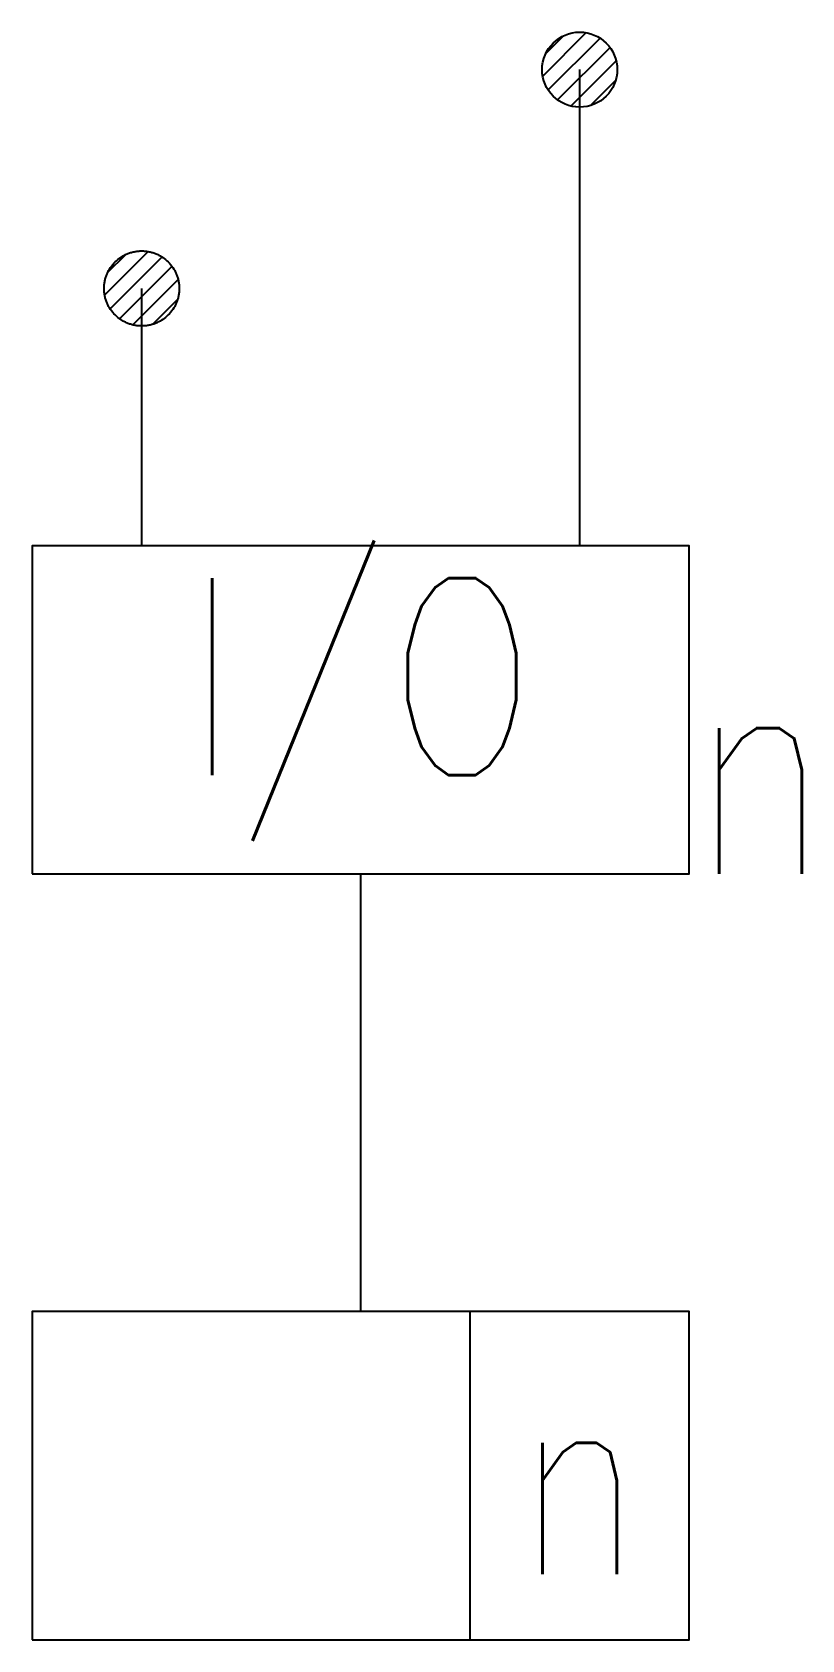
# Model space of a CAD drawing. Header units: millimetres. Extents: x 0 to 703, y 546 to 2015.
import ezdxf
from ezdxf.enums import TextEntityAlignment as Align

# ---------------------------------------------------------------- set-up
doc = ezdxf.new("R2010")
doc.units = ezdxf.units.MM
doc.header["$LTSCALE"] = 1000
doc.linetypes.add('DASH', pattern=[0.35, 0.25, -0.1])
doc.layers.add('E-ANNO-TEXT', color=6, linetype='Continuous')
doc.layers.add('E-EQUIP', color=4, linetype='Continuous')
doc.styles.add('E-TEXT', font='romans.shx', dxfattribs={"width": 0.8, "bigfont": 'hztxt.shx'})

# ---------------------------------------------------------------- blocks, each defined once
blk = doc.blocks.new('FA-输入输出模块')
blk.add_lwpolyline([(-3, 0), (3, 0), (3, 3), (-3, 3)], close=True)
at = {"color": 6, "insert": (0, 1.504), "char_height": 1.8, "width": 6, "attachment_point": 5, "line_spacing_factor": 0.6, "style": 'E-TEXT'}
blk.add_mtext('I/O', dxfattribs=at)
blk = doc.blocks.new('FA-28-非消防配电箱')
blk.add_line((1, 0), (1, 3))
blk.add_lwpolyline([(-3, 0), (3, 0), (3, 3), (-3, 3)], close=True)
at = {"layer": 'E-EQUIP', "color": 6, "style": 'E-TEXT', "width": 0.8}
blk.add_attdef('N', text='', height=1.8, dxfattribs=at).set_placement((2, 1.5), align=Align.MIDDLE_CENTER)

msp = doc.modelspace()

# ---------------------------------------------------------------- hatches: boundary and pattern name
at = {"layer": 'E-ANNO-TEXT'}
h = msp.add_hatch(dxfattribs=at)
h.set_pattern_fill('ANSI31', color=11, scale=100, style=0)
h.set_pattern_definition([(45, (-380952.82, -218630.37), (-8.83883476, 8.83883476), [])])
h.paths.add_polyline_path([(534.3, 1980.8, 1), (465.7, 1980.8, 1)])
at = {"layer": 'E-ANNO-TEXT', "linetype": 'DASH'}
h = msp.add_hatch(dxfattribs=at)
h.set_pattern_fill('ANSI31', color=2, scale=100, style=0)
h.set_pattern_definition([(45, (-381352.82, -218830.368), (-8.83883476, 8.83883476), [])])
h.paths.add_polyline_path([(134.3, 1780.8, 1), (65.7, 1780.8, 1)])

# ---------------------------------------------------------------- linework, layer by layer
at = {"layer": 'E-ANNO-TEXT', "color": 11}
for p, q in [((500, 1545.7), (500, 1980.8)), ((300, 845.7), (300, 1245.7))]:
    msp.add_line(p, q, dxfattribs=at)
at = {"layer": 'E-ANNO-TEXT', "color": 2, "linetype": 'DASH'}
msp.add_line((100, 1545.7), (100, 1780.8), dxfattribs=at)
at = {"layer": 'E-ANNO-TEXT', "color": 11}
msp.add_circle((500, 1980.8), 34.3, dxfattribs=at)
at = {"layer": 'E-ANNO-TEXT', "color": 2, "linetype": 'DASH'}
msp.add_circle((100, 1780.8), 34.3, dxfattribs=at)

# ---------------------------------------------------------------- block references
at = {"layer": 'E-EQUIP', "xscale": 100, "yscale": 100, "zscale": 100}
msp.add_blockref('FA-输入输出模块', (300, 1245.7), dxfattribs=at)
at = {"layer": 'E-EQUIP'}
ref = msp.add_blockref('FA-28-非消防配电箱', (300, 545.7), dxfattribs=dict(at, xscale=100, yscale=100, zscale=100))
ref.add_attrib('N', 'n', dxfattribs={"layer": '0', "color": 6, "height": 180, "style": 'E-TEXT', "width": 0.8}).set_placement((500, 695.7), align=Align.MIDDLE_CENTER)

# ---------------------------------------------------------------- texts
at = {"layer": 'E-ANNO-TEXT', "color": 6, "style": 'E-TEXT', "width": 0.8}
msp.add_text('n', height=200, rotation=0, dxfattribs=at).set_placement((600, 1245.7))

doc.saveas('drawing.dxf')
